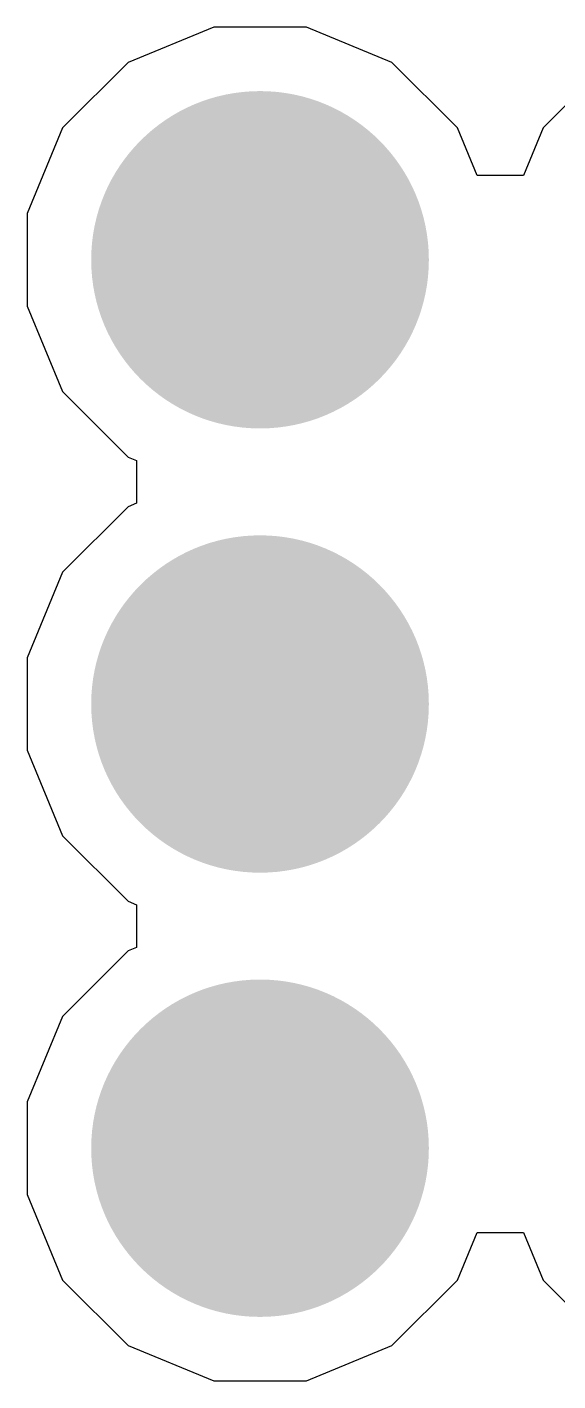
# Model space of a CAD drawing. Header units: inches. Extents: x -4 to 5258, y -4 to 5281.
# Drawn here: x 132.677 to 133.94, y 54.743 to 57.967 of the extents above; entities that cross this region are included whole.
import ezdxf

# ---------------------------------------------------------------- set-up
doc = ezdxf.new("R2010")
doc.units = ezdxf.units.IN
for name, color, linetype in [('Bottom Layer', 5, 'Continuous'), ('Bottom Solder', 6, 'Continuous'), ('Drill Drawing', 1, 'Continuous'), ('Layer 1', 16, 'Continuous'), ('Layer 2', 76, 'Continuous'), ('Top Layer', 1, 'Continuous'), ('Top Solder', 216, 'Continuous'), ('Via Holes', 16, 'Continuous')]:
    doc.layers.add(name, color=color, linetype=linetype)

msp = doc.modelspace()

# ---------------------------------------------------------------- hatches: boundary and pattern name
at = {"layer": 'Bottom Layer'}
h = msp.add_hatch(color=5, dxfattribs=at)
edge = h.paths.add_edge_path()
edge.add_arc((133.2314, 57.4128), 0.3, 0, 360)
h = msp.add_hatch(color=5, dxfattribs=at)
edge = h.paths.add_edge_path()
edge.add_arc((133.2314, 56.3551), 0.3, 0, 360)
h = msp.add_hatch(color=5, dxfattribs=at)
edge = h.paths.add_edge_path()
edge.add_arc((133.2314, 55.2975), 0.3, 0, 360)
at = {"layer": 'Bottom Solder'}
h = msp.add_hatch(color=6, dxfattribs=at)
edge = h.paths.add_edge_path()
edge.add_arc((133.2314, 57.4128), 0.4016, 0, 360)
h = msp.add_hatch(color=6, dxfattribs=at)
edge = h.paths.add_edge_path()
edge.add_arc((133.2314, 56.3551), 0.4016, 0, 360)
h = msp.add_hatch(color=6, dxfattribs=at)
edge = h.paths.add_edge_path()
edge.add_arc((133.2314, 55.2975), 0.4016, 0, 360)
at = {"layer": 'Layer 1'}
h = msp.add_hatch(color=16, dxfattribs=at)
edge = h.paths.add_edge_path()
edge.add_arc((133.2314, 57.4128), 0.3, 0, 360)
h = msp.add_hatch(color=16, dxfattribs=at)
edge = h.paths.add_edge_path()
edge.add_arc((133.2314, 56.3551), 0.3, 0, 360)
h = msp.add_hatch(color=16, dxfattribs=at)
edge = h.paths.add_edge_path()
edge.add_arc((133.2314, 55.2975), 0.3, 0, 360)
at = {"layer": 'Layer 2'}
h = msp.add_hatch(color=76, dxfattribs=at)
edge = h.paths.add_edge_path()
edge.add_arc((133.2314, 57.4128), 0.3, 0, 360)
h = msp.add_hatch(color=76, dxfattribs=at)
edge = h.paths.add_edge_path()
edge.add_arc((133.2314, 56.3551), 0.3, 0, 360)
h = msp.add_hatch(color=76, dxfattribs=at)
edge = h.paths.add_edge_path()
edge.add_arc((133.2314, 55.2975), 0.3, 0, 360)
at = {"layer": 'Top Layer'}
h = msp.add_hatch(color=1, dxfattribs=at)
edge = h.paths.add_edge_path()
edge.add_arc((133.2314, 57.4128), 0.3, 0, 360)
h = msp.add_hatch(color=1, dxfattribs=at)
edge = h.paths.add_edge_path()
edge.add_arc((133.2314, 56.3551), 0.3, 0, 360)
h = msp.add_hatch(color=1, dxfattribs=at)
edge = h.paths.add_edge_path()
edge.add_arc((133.2314, 55.2975), 0.3, 0, 360)
at = {"layer": 'Top Solder'}
h = msp.add_hatch(color=216, dxfattribs=at)
edge = h.paths.add_edge_path()
edge.add_arc((133.2314, 57.4128), 0.4016, 0, 360)
h = msp.add_hatch(color=216, dxfattribs=at)
edge = h.paths.add_edge_path()
edge.add_arc((133.2314, 56.3551), 0.4016, 0, 360)
h = msp.add_hatch(color=216, dxfattribs=at)
edge = h.paths.add_edge_path()
edge.add_arc((133.2314, 55.2975), 0.4016, 0, 360)
at = {"layer": 'Via Holes'}
h = msp.add_hatch(color=7, dxfattribs=at)
edge = h.paths.add_edge_path()
edge.add_arc((133.2314, 57.4128), 0.15, 0, 360)
h = msp.add_hatch(color=7, dxfattribs=at)
edge = h.paths.add_edge_path()
edge.add_arc((133.2314, 56.3551), 0.15, 0, 360)
h = msp.add_hatch(color=7, dxfattribs=at)
edge = h.paths.add_edge_path()
edge.add_arc((133.2314, 55.2975), 0.15, 0, 360)

# ---------------------------------------------------------------- linework, layer by layer
at = {"layer": 'Drill Drawing'}
for points in [[(133.1044, 57.5398, 0.0508, 0.0508, 0), (133.1044, 57.6668, 0.0508, 0.0508, 0)], [(133.1044, 57.6668, 0.0508, 0.0508, 0), (133.3584, 57.6668, 0.0508, 0.0508, 0)], [(133.3584, 57.5398, 0.0508, 0.0508, 0), (133.3584, 57.6668, 0.0508, 0.0508, 0)], [(133.1552, 57.489, 0.0508, 0.0508, 0), (133.1552, 57.5652, 0.0508, 0.0508, 0)], [(133.1552, 57.5652, 0.0508, 0.0508, 0), (133.3076, 57.5652, 0.0508, 0.0508, 0)], [(133.3076, 57.489, 0.0508, 0.0508, 0), (133.3076, 57.5652, 0.0508, 0.0508, 0)], [(132.9774, 57.2858, 0.0508, 0.0508, 0), (132.9774, 57.5398, 0.0508, 0.0508, 0)], [(132.9774, 57.5398, 0.0508, 0.0508, 0), (133.1044, 57.5398, 0.0508, 0.0508, 0)], [(133.3584, 57.5398, 0.0508, 0.0508, 0), (133.4854, 57.5398, 0.0508, 0.0508, 0)], [(133.4854, 57.2858, 0.0508, 0.0508, 0), (133.4854, 57.5398, 0.0508, 0.0508, 0)], [(133.079, 57.3366, 0.0508, 0.0508, 0), (133.079, 57.489, 0.0508, 0.0508, 0)], [(133.079, 57.489, 0.0508, 0.0508, 0), (133.1552, 57.489, 0.0508, 0.0508, 0)], [(133.3076, 57.489, 0.0508, 0.0508, 0), (133.3838, 57.489, 0.0508, 0.0508, 0)], [(133.3838, 57.3366, 0.0508, 0.0508, 0), (133.3838, 57.489, 0.0508, 0.0508, 0)], [(133.079, 57.3366, 0.0508, 0.0508, 0), (133.1552, 57.3366, 0.0508, 0.0508, 0)], [(133.1552, 57.2604, 0.0508, 0.0508, 0), (133.1552, 57.3366, 0.0508, 0.0508, 0)], [(133.3076, 57.3366, 0.0508, 0.0508, 0), (133.3838, 57.3366, 0.0508, 0.0508, 0)], [(133.3076, 57.2604, 0.0508, 0.0508, 0), (133.3076, 57.3366, 0.0508, 0.0508, 0)], [(132.9774, 57.2858, 0.0508, 0.0508, 0), (133.1044, 57.2858, 0.0508, 0.0508, 0)], [(133.1044, 57.1588, 0.0508, 0.0508, 0), (133.1044, 57.2858, 0.0508, 0.0508, 0)], [(133.3584, 57.2858, 0.0508, 0.0508, 0), (133.4854, 57.2858, 0.0508, 0.0508, 0)], [(133.3584, 57.1588, 0.0508, 0.0508, 0), (133.3584, 57.2858, 0.0508, 0.0508, 0)], [(133.1552, 57.2604, 0.0508, 0.0508, 0), (133.3076, 57.2604, 0.0508, 0.0508, 0)], [(133.1044, 57.1588, 0.0508, 0.0508, 0), (133.3584, 57.1588, 0.0508, 0.0508, 0)], [(133.1044, 56.4821, 0.0508, 0.0508, 0), (133.1044, 56.6091, 0.0508, 0.0508, 0)], [(133.1044, 56.6091, 0.0508, 0.0508, 0), (133.3584, 56.6091, 0.0508, 0.0508, 0)], [(133.3584, 56.4821, 0.0508, 0.0508, 0), (133.3584, 56.6091, 0.0508, 0.0508, 0)], [(132.9774, 56.2281, 0.0508, 0.0508, 0), (132.9774, 56.4821, 0.0508, 0.0508, 0)], [(132.9774, 56.4821, 0.0508, 0.0508, 0), (133.1044, 56.4821, 0.0508, 0.0508, 0)], [(133.1552, 56.4313, 0.0508, 0.0508, 0), (133.1552, 56.5075, 0.0508, 0.0508, 0)], [(133.1552, 56.5075, 0.0508, 0.0508, 0), (133.3076, 56.5075, 0.0508, 0.0508, 0)], [(133.3076, 56.4313, 0.0508, 0.0508, 0), (133.3076, 56.5075, 0.0508, 0.0508, 0)], [(133.3584, 56.4821, 0.0508, 0.0508, 0), (133.4854, 56.4821, 0.0508, 0.0508, 0)], [(133.4854, 56.2281, 0.0508, 0.0508, 0), (133.4854, 56.4821, 0.0508, 0.0508, 0)], [(133.079, 56.2789, 0.0508, 0.0508, 0), (133.079, 56.4313, 0.0508, 0.0508, 0)], [(133.079, 56.4313, 0.0508, 0.0508, 0), (133.1552, 56.4313, 0.0508, 0.0508, 0)], [(133.3076, 56.4313, 0.0508, 0.0508, 0), (133.3838, 56.4313, 0.0508, 0.0508, 0)], [(133.3838, 56.2789, 0.0508, 0.0508, 0), (133.3838, 56.4313, 0.0508, 0.0508, 0)], [(133.079, 56.2789, 0.0508, 0.0508, 0), (133.1552, 56.2789, 0.0508, 0.0508, 0)], [(133.1552, 56.2027, 0.0508, 0.0508, 0), (133.1552, 56.2789, 0.0508, 0.0508, 0)], [(133.3076, 56.2789, 0.0508, 0.0508, 0), (133.3838, 56.2789, 0.0508, 0.0508, 0)], [(133.3076, 56.2027, 0.0508, 0.0508, 0), (133.3076, 56.2789, 0.0508, 0.0508, 0)], [(132.9774, 56.2281, 0.0508, 0.0508, 0), (133.1044, 56.2281, 0.0508, 0.0508, 0)], [(133.1044, 56.1011, 0.0508, 0.0508, 0), (133.1044, 56.2281, 0.0508, 0.0508, 0)], [(133.3584, 56.2281, 0.0508, 0.0508, 0), (133.4854, 56.2281, 0.0508, 0.0508, 0)], [(133.3584, 56.1011, 0.0508, 0.0508, 0), (133.3584, 56.2281, 0.0508, 0.0508, 0)], [(133.1552, 56.2027, 0.0508, 0.0508, 0), (133.3076, 56.2027, 0.0508, 0.0508, 0)], [(133.1044, 56.1011, 0.0508, 0.0508, 0), (133.3584, 56.1011, 0.0508, 0.0508, 0)], [(133.1044, 55.4245, 0.0508, 0.0508, 0), (133.1044, 55.5515, 0.0508, 0.0508, 0)], [(133.1044, 55.5515, 0.0508, 0.0508, 0), (133.3584, 55.5515, 0.0508, 0.0508, 0)], [(133.3584, 55.4245, 0.0508, 0.0508, 0), (133.3584, 55.5515, 0.0508, 0.0508, 0)], [(133.1552, 55.3737, 0.0508, 0.0508, 0), (133.1552, 55.4499, 0.0508, 0.0508, 0)], [(133.1552, 55.4499, 0.0508, 0.0508, 0), (133.3076, 55.4499, 0.0508, 0.0508, 0)], [(133.3076, 55.3737, 0.0508, 0.0508, 0), (133.3076, 55.4499, 0.0508, 0.0508, 0)], [(132.9774, 55.1705, 0.0508, 0.0508, 0), (132.9774, 55.4245, 0.0508, 0.0508, 0)], [(132.9774, 55.4245, 0.0508, 0.0508, 0), (133.1044, 55.4245, 0.0508, 0.0508, 0)], [(133.3584, 55.4245, 0.0508, 0.0508, 0), (133.4854, 55.4245, 0.0508, 0.0508, 0)], [(133.4854, 55.1705, 0.0508, 0.0508, 0), (133.4854, 55.4245, 0.0508, 0.0508, 0)], [(133.079, 55.2213, 0.0508, 0.0508, 0), (133.079, 55.3737, 0.0508, 0.0508, 0)], [(133.079, 55.3737, 0.0508, 0.0508, 0), (133.1552, 55.3737, 0.0508, 0.0508, 0)], [(133.3076, 55.3737, 0.0508, 0.0508, 0), (133.3838, 55.3737, 0.0508, 0.0508, 0)], [(133.3838, 55.2213, 0.0508, 0.0508, 0), (133.3838, 55.3737, 0.0508, 0.0508, 0)], [(133.079, 55.2213, 0.0508, 0.0508, 0), (133.1552, 55.2213, 0.0508, 0.0508, 0)], [(133.1552, 55.1451, 0.0508, 0.0508, 0), (133.1552, 55.2213, 0.0508, 0.0508, 0)], [(133.3076, 55.2213, 0.0508, 0.0508, 0), (133.3838, 55.2213, 0.0508, 0.0508, 0)], [(133.3076, 55.1451, 0.0508, 0.0508, 0), (133.3076, 55.2213, 0.0508, 0.0508, 0)], [(132.9774, 55.1705, 0.0508, 0.0508, 0), (133.1044, 55.1705, 0.0508, 0.0508, 0)], [(133.1044, 55.0435, 0.0508, 0.0508, 0), (133.1044, 55.1705, 0.0508, 0.0508, 0)], [(133.3584, 55.1705, 0.0508, 0.0508, 0), (133.4854, 55.1705, 0.0508, 0.0508, 0)], [(133.3584, 55.0435, 0.0508, 0.0508, 0), (133.3584, 55.1705, 0.0508, 0.0508, 0)], [(133.1552, 55.1451, 0.0508, 0.0508, 0), (133.3076, 55.1451, 0.0508, 0.0508, 0)], [(133.1044, 55.0435, 0.0508, 0.0508, 0), (133.3584, 55.0435, 0.0508, 0.0508, 0)]]:
    msp.add_lwpolyline(points, format="xyseb", dxfattribs=at)
for points in [[(133.0917, 57.6668, 0.0254, 0.0254, 1), (133.1171, 57.6668, 0.0254, 0.0254, 1)], [(133.0917, 57.6668, 0.0254, 0.0254, 1), (133.1171, 57.6668, 0.0254, 0.0254, 1)], [(133.3457, 57.6668, 0.0254, 0.0254, 1), (133.3711, 57.6668, 0.0254, 0.0254, 1)], [(133.3457, 57.6668, 0.0254, 0.0254, 1), (133.3711, 57.6668, 0.0254, 0.0254, 1)], [(133.1425, 57.5652, 0.0254, 0.0254, 1), (133.1679, 57.5652, 0.0254, 0.0254, 1)], [(133.1425, 57.5652, 0.0254, 0.0254, 1), (133.1679, 57.5652, 0.0254, 0.0254, 1)], [(133.2949, 57.5652, 0.0254, 0.0254, 1), (133.3203, 57.5652, 0.0254, 0.0254, 1)], [(133.2949, 57.5652, 0.0254, 0.0254, 1), (133.3203, 57.5652, 0.0254, 0.0254, 1)], [(132.9647, 57.5398, 0.0254, 0.0254, 1), (132.9901, 57.5398, 0.0254, 0.0254, 1)], [(132.9647, 57.5398, 0.0254, 0.0254, 1), (132.9901, 57.5398, 0.0254, 0.0254, 1)], [(133.0917, 57.5398, 0.0254, 0.0254, 1), (133.1171, 57.5398, 0.0254, 0.0254, 1)], [(133.0917, 57.5398, 0.0254, 0.0254, 1), (133.1171, 57.5398, 0.0254, 0.0254, 1)], [(133.3457, 57.5398, 0.0254, 0.0254, 1), (133.3711, 57.5398, 0.0254, 0.0254, 1)], [(133.3457, 57.5398, 0.0254, 0.0254, 1), (133.3711, 57.5398, 0.0254, 0.0254, 1)], [(133.4727, 57.5398, 0.0254, 0.0254, 1), (133.4981, 57.5398, 0.0254, 0.0254, 1)], [(133.4727, 57.5398, 0.0254, 0.0254, 1), (133.4981, 57.5398, 0.0254, 0.0254, 1)], [(133.0663, 57.489, 0.0254, 0.0254, 1), (133.0917, 57.489, 0.0254, 0.0254, 1)], [(133.0663, 57.489, 0.0254, 0.0254, 1), (133.0917, 57.489, 0.0254, 0.0254, 1)], [(133.1425, 57.489, 0.0254, 0.0254, 1), (133.1679, 57.489, 0.0254, 0.0254, 1)], [(133.1425, 57.489, 0.0254, 0.0254, 1), (133.1679, 57.489, 0.0254, 0.0254, 1)], [(133.2949, 57.489, 0.0254, 0.0254, 1), (133.3203, 57.489, 0.0254, 0.0254, 1)], [(133.2949, 57.489, 0.0254, 0.0254, 1), (133.3203, 57.489, 0.0254, 0.0254, 1)], [(133.3711, 57.489, 0.0254, 0.0254, 1), (133.3965, 57.489, 0.0254, 0.0254, 1)], [(133.3711, 57.489, 0.0254, 0.0254, 1), (133.3965, 57.489, 0.0254, 0.0254, 1)], [(133.0663, 57.3366, 0.0254, 0.0254, 1), (133.0917, 57.3366, 0.0254, 0.0254, 1)], [(133.0663, 57.3366, 0.0254, 0.0254, 1), (133.0917, 57.3366, 0.0254, 0.0254, 1)], [(133.1425, 57.3366, 0.0254, 0.0254, 1), (133.1679, 57.3366, 0.0254, 0.0254, 1)], [(133.1425, 57.3366, 0.0254, 0.0254, 1), (133.1679, 57.3366, 0.0254, 0.0254, 1)], [(133.2949, 57.3366, 0.0254, 0.0254, 1), (133.3203, 57.3366, 0.0254, 0.0254, 1)], [(133.2949, 57.3366, 0.0254, 0.0254, 1), (133.3203, 57.3366, 0.0254, 0.0254, 1)], [(133.3711, 57.3366, 0.0254, 0.0254, 1), (133.3965, 57.3366, 0.0254, 0.0254, 1)], [(133.3711, 57.3366, 0.0254, 0.0254, 1), (133.3965, 57.3366, 0.0254, 0.0254, 1)], [(132.9647, 57.2858, 0.0254, 0.0254, 1), (132.9901, 57.2858, 0.0254, 0.0254, 1)], [(132.9647, 57.2858, 0.0254, 0.0254, 1), (132.9901, 57.2858, 0.0254, 0.0254, 1)], [(133.0917, 57.2858, 0.0254, 0.0254, 1), (133.1171, 57.2858, 0.0254, 0.0254, 1)], [(133.0917, 57.2858, 0.0254, 0.0254, 1), (133.1171, 57.2858, 0.0254, 0.0254, 1)], [(133.3457, 57.2858, 0.0254, 0.0254, 1), (133.3711, 57.2858, 0.0254, 0.0254, 1)], [(133.3457, 57.2858, 0.0254, 0.0254, 1), (133.3711, 57.2858, 0.0254, 0.0254, 1)], [(133.4727, 57.2858, 0.0254, 0.0254, 1), (133.4981, 57.2858, 0.0254, 0.0254, 1)], [(133.4727, 57.2858, 0.0254, 0.0254, 1), (133.4981, 57.2858, 0.0254, 0.0254, 1)], [(133.1425, 57.2604, 0.0254, 0.0254, 1), (133.1679, 57.2604, 0.0254, 0.0254, 1)], [(133.1425, 57.2604, 0.0254, 0.0254, 1), (133.1679, 57.2604, 0.0254, 0.0254, 1)], [(133.2949, 57.2604, 0.0254, 0.0254, 1), (133.3203, 57.2604, 0.0254, 0.0254, 1)], [(133.2949, 57.2604, 0.0254, 0.0254, 1), (133.3203, 57.2604, 0.0254, 0.0254, 1)], [(133.0917, 57.1588, 0.0254, 0.0254, 1), (133.1171, 57.1588, 0.0254, 0.0254, 1)], [(133.0917, 57.1588, 0.0254, 0.0254, 1), (133.1171, 57.1588, 0.0254, 0.0254, 1)], [(133.3457, 57.1588, 0.0254, 0.0254, 1), (133.3711, 57.1588, 0.0254, 0.0254, 1)], [(133.3457, 57.1588, 0.0254, 0.0254, 1), (133.3711, 57.1588, 0.0254, 0.0254, 1)], [(133.0917, 56.6091, 0.0254, 0.0254, 1), (133.1171, 56.6091, 0.0254, 0.0254, 1)], [(133.0917, 56.6091, 0.0254, 0.0254, 1), (133.1171, 56.6091, 0.0254, 0.0254, 1)], [(133.3457, 56.6091, 0.0254, 0.0254, 1), (133.3711, 56.6091, 0.0254, 0.0254, 1)], [(133.3457, 56.6091, 0.0254, 0.0254, 1), (133.3711, 56.6091, 0.0254, 0.0254, 1)], [(132.9647, 56.4821, 0.0254, 0.0254, 1), (132.9901, 56.4821, 0.0254, 0.0254, 1)], [(132.9647, 56.4821, 0.0254, 0.0254, 1), (132.9901, 56.4821, 0.0254, 0.0254, 1)], [(133.0917, 56.4821, 0.0254, 0.0254, 1), (133.1171, 56.4821, 0.0254, 0.0254, 1)], [(133.0917, 56.4821, 0.0254, 0.0254, 1), (133.1171, 56.4821, 0.0254, 0.0254, 1)], [(133.1425, 56.5075, 0.0254, 0.0254, 1), (133.1679, 56.5075, 0.0254, 0.0254, 1)], [(133.1425, 56.5075, 0.0254, 0.0254, 1), (133.1679, 56.5075, 0.0254, 0.0254, 1)], [(133.2949, 56.5075, 0.0254, 0.0254, 1), (133.3203, 56.5075, 0.0254, 0.0254, 1)], [(133.2949, 56.5075, 0.0254, 0.0254, 1), (133.3203, 56.5075, 0.0254, 0.0254, 1)], [(133.3457, 56.4821, 0.0254, 0.0254, 1), (133.3711, 56.4821, 0.0254, 0.0254, 1)], [(133.3457, 56.4821, 0.0254, 0.0254, 1), (133.3711, 56.4821, 0.0254, 0.0254, 1)], [(133.4727, 56.4821, 0.0254, 0.0254, 1), (133.4981, 56.4821, 0.0254, 0.0254, 1)], [(133.4727, 56.4821, 0.0254, 0.0254, 1), (133.4981, 56.4821, 0.0254, 0.0254, 1)], [(133.0663, 56.4313, 0.0254, 0.0254, 1), (133.0917, 56.4313, 0.0254, 0.0254, 1)], [(133.0663, 56.4313, 0.0254, 0.0254, 1), (133.0917, 56.4313, 0.0254, 0.0254, 1)], [(133.1425, 56.4313, 0.0254, 0.0254, 1), (133.1679, 56.4313, 0.0254, 0.0254, 1)], [(133.1425, 56.4313, 0.0254, 0.0254, 1), (133.1679, 56.4313, 0.0254, 0.0254, 1)], [(133.2949, 56.4313, 0.0254, 0.0254, 1), (133.3203, 56.4313, 0.0254, 0.0254, 1)], [(133.2949, 56.4313, 0.0254, 0.0254, 1), (133.3203, 56.4313, 0.0254, 0.0254, 1)], [(133.3711, 56.4313, 0.0254, 0.0254, 1), (133.3965, 56.4313, 0.0254, 0.0254, 1)], [(133.3711, 56.4313, 0.0254, 0.0254, 1), (133.3965, 56.4313, 0.0254, 0.0254, 1)], [(133.0663, 56.2789, 0.0254, 0.0254, 1), (133.0917, 56.2789, 0.0254, 0.0254, 1)], [(133.0663, 56.2789, 0.0254, 0.0254, 1), (133.0917, 56.2789, 0.0254, 0.0254, 1)], [(133.1425, 56.2789, 0.0254, 0.0254, 1), (133.1679, 56.2789, 0.0254, 0.0254, 1)], [(133.1425, 56.2789, 0.0254, 0.0254, 1), (133.1679, 56.2789, 0.0254, 0.0254, 1)], [(133.2949, 56.2789, 0.0254, 0.0254, 1), (133.3203, 56.2789, 0.0254, 0.0254, 1)], [(133.2949, 56.2789, 0.0254, 0.0254, 1), (133.3203, 56.2789, 0.0254, 0.0254, 1)], [(133.3711, 56.2789, 0.0254, 0.0254, 1), (133.3965, 56.2789, 0.0254, 0.0254, 1)], [(133.3711, 56.2789, 0.0254, 0.0254, 1), (133.3965, 56.2789, 0.0254, 0.0254, 1)], [(132.9647, 56.2281, 0.0254, 0.0254, 1), (132.9901, 56.2281, 0.0254, 0.0254, 1)], [(132.9647, 56.2281, 0.0254, 0.0254, 1), (132.9901, 56.2281, 0.0254, 0.0254, 1)], [(133.0917, 56.2281, 0.0254, 0.0254, 1), (133.1171, 56.2281, 0.0254, 0.0254, 1)], [(133.0917, 56.2281, 0.0254, 0.0254, 1), (133.1171, 56.2281, 0.0254, 0.0254, 1)], [(133.3457, 56.2281, 0.0254, 0.0254, 1), (133.3711, 56.2281, 0.0254, 0.0254, 1)], [(133.3457, 56.2281, 0.0254, 0.0254, 1), (133.3711, 56.2281, 0.0254, 0.0254, 1)], [(133.4727, 56.2281, 0.0254, 0.0254, 1), (133.4981, 56.2281, 0.0254, 0.0254, 1)], [(133.4727, 56.2281, 0.0254, 0.0254, 1), (133.4981, 56.2281, 0.0254, 0.0254, 1)], [(133.1425, 56.2027, 0.0254, 0.0254, 1), (133.1679, 56.2027, 0.0254, 0.0254, 1)], [(133.1425, 56.2027, 0.0254, 0.0254, 1), (133.1679, 56.2027, 0.0254, 0.0254, 1)], [(133.2949, 56.2027, 0.0254, 0.0254, 1), (133.3203, 56.2027, 0.0254, 0.0254, 1)], [(133.2949, 56.2027, 0.0254, 0.0254, 1), (133.3203, 56.2027, 0.0254, 0.0254, 1)], [(133.0917, 56.1011, 0.0254, 0.0254, 1), (133.1171, 56.1011, 0.0254, 0.0254, 1)], [(133.0917, 56.1011, 0.0254, 0.0254, 1), (133.1171, 56.1011, 0.0254, 0.0254, 1)], [(133.3457, 56.1011, 0.0254, 0.0254, 1), (133.3711, 56.1011, 0.0254, 0.0254, 1)], [(133.3457, 56.1011, 0.0254, 0.0254, 1), (133.3711, 56.1011, 0.0254, 0.0254, 1)], [(133.0917, 55.5515, 0.0254, 0.0254, 1), (133.1171, 55.5515, 0.0254, 0.0254, 1)], [(133.0917, 55.5515, 0.0254, 0.0254, 1), (133.1171, 55.5515, 0.0254, 0.0254, 1)], [(133.3457, 55.5515, 0.0254, 0.0254, 1), (133.3711, 55.5515, 0.0254, 0.0254, 1)], [(133.3457, 55.5515, 0.0254, 0.0254, 1), (133.3711, 55.5515, 0.0254, 0.0254, 1)], [(133.1425, 55.4499, 0.0254, 0.0254, 1), (133.1679, 55.4499, 0.0254, 0.0254, 1)], [(133.1425, 55.4499, 0.0254, 0.0254, 1), (133.1679, 55.4499, 0.0254, 0.0254, 1)], [(133.2949, 55.4499, 0.0254, 0.0254, 1), (133.3203, 55.4499, 0.0254, 0.0254, 1)], [(133.2949, 55.4499, 0.0254, 0.0254, 1), (133.3203, 55.4499, 0.0254, 0.0254, 1)], [(132.9647, 55.4245, 0.0254, 0.0254, 1), (132.9901, 55.4245, 0.0254, 0.0254, 1)], [(132.9647, 55.4245, 0.0254, 0.0254, 1), (132.9901, 55.4245, 0.0254, 0.0254, 1)], [(133.0917, 55.4245, 0.0254, 0.0254, 1), (133.1171, 55.4245, 0.0254, 0.0254, 1)], [(133.0917, 55.4245, 0.0254, 0.0254, 1), (133.1171, 55.4245, 0.0254, 0.0254, 1)], [(133.3457, 55.4245, 0.0254, 0.0254, 1), (133.3711, 55.4245, 0.0254, 0.0254, 1)], [(133.3457, 55.4245, 0.0254, 0.0254, 1), (133.3711, 55.4245, 0.0254, 0.0254, 1)], [(133.4727, 55.4245, 0.0254, 0.0254, 1), (133.4981, 55.4245, 0.0254, 0.0254, 1)], [(133.4727, 55.4245, 0.0254, 0.0254, 1), (133.4981, 55.4245, 0.0254, 0.0254, 1)], [(133.0663, 55.3737, 0.0254, 0.0254, 1), (133.0917, 55.3737, 0.0254, 0.0254, 1)], [(133.0663, 55.3737, 0.0254, 0.0254, 1), (133.0917, 55.3737, 0.0254, 0.0254, 1)], [(133.1425, 55.3737, 0.0254, 0.0254, 1), (133.1679, 55.3737, 0.0254, 0.0254, 1)], [(133.1425, 55.3737, 0.0254, 0.0254, 1), (133.1679, 55.3737, 0.0254, 0.0254, 1)], [(133.2949, 55.3737, 0.0254, 0.0254, 1), (133.3203, 55.3737, 0.0254, 0.0254, 1)], [(133.2949, 55.3737, 0.0254, 0.0254, 1), (133.3203, 55.3737, 0.0254, 0.0254, 1)], [(133.3711, 55.3737, 0.0254, 0.0254, 1), (133.3965, 55.3737, 0.0254, 0.0254, 1)], [(133.3711, 55.3737, 0.0254, 0.0254, 1), (133.3965, 55.3737, 0.0254, 0.0254, 1)], [(133.0663, 55.2213, 0.0254, 0.0254, 1), (133.0917, 55.2213, 0.0254, 0.0254, 1)], [(133.0663, 55.2213, 0.0254, 0.0254, 1), (133.0917, 55.2213, 0.0254, 0.0254, 1)], [(133.1425, 55.2213, 0.0254, 0.0254, 1), (133.1679, 55.2213, 0.0254, 0.0254, 1)], [(133.1425, 55.2213, 0.0254, 0.0254, 1), (133.1679, 55.2213, 0.0254, 0.0254, 1)], [(133.2949, 55.2213, 0.0254, 0.0254, 1), (133.3203, 55.2213, 0.0254, 0.0254, 1)], [(133.2949, 55.2213, 0.0254, 0.0254, 1), (133.3203, 55.2213, 0.0254, 0.0254, 1)], [(133.3711, 55.2213, 0.0254, 0.0254, 1), (133.3965, 55.2213, 0.0254, 0.0254, 1)], [(133.3711, 55.2213, 0.0254, 0.0254, 1), (133.3965, 55.2213, 0.0254, 0.0254, 1)], [(132.9647, 55.1705, 0.0254, 0.0254, 1), (132.9901, 55.1705, 0.0254, 0.0254, 1)], [(132.9647, 55.1705, 0.0254, 0.0254, 1), (132.9901, 55.1705, 0.0254, 0.0254, 1)], [(133.0917, 55.1705, 0.0254, 0.0254, 1), (133.1171, 55.1705, 0.0254, 0.0254, 1)], [(133.0917, 55.1705, 0.0254, 0.0254, 1), (133.1171, 55.1705, 0.0254, 0.0254, 1)], [(133.3457, 55.1705, 0.0254, 0.0254, 1), (133.3711, 55.1705, 0.0254, 0.0254, 1)], [(133.3457, 55.1705, 0.0254, 0.0254, 1), (133.3711, 55.1705, 0.0254, 0.0254, 1)], [(133.4727, 55.1705, 0.0254, 0.0254, 1), (133.4981, 55.1705, 0.0254, 0.0254, 1)], [(133.4727, 55.1705, 0.0254, 0.0254, 1), (133.4981, 55.1705, 0.0254, 0.0254, 1)], [(133.1425, 55.1451, 0.0254, 0.0254, 1), (133.1679, 55.1451, 0.0254, 0.0254, 1)], [(133.1425, 55.1451, 0.0254, 0.0254, 1), (133.1679, 55.1451, 0.0254, 0.0254, 1)], [(133.2949, 55.1451, 0.0254, 0.0254, 1), (133.3203, 55.1451, 0.0254, 0.0254, 1)], [(133.2949, 55.1451, 0.0254, 0.0254, 1), (133.3203, 55.1451, 0.0254, 0.0254, 1)], [(133.0917, 55.0435, 0.0254, 0.0254, 1), (133.1171, 55.0435, 0.0254, 0.0254, 1)], [(133.0917, 55.0435, 0.0254, 0.0254, 1), (133.1171, 55.0435, 0.0254, 0.0254, 1)], [(133.3457, 55.0435, 0.0254, 0.0254, 1), (133.3711, 55.0435, 0.0254, 0.0254, 1)], [(133.3457, 55.0435, 0.0254, 0.0254, 1), (133.3711, 55.0435, 0.0254, 0.0254, 1)]]:
    msp.add_lwpolyline(points, format="xyseb", close=True, dxfattribs=at)
at = {"layer": 'Layer 1'}
for p, q in [((133.1212, 57.9668), (132.9176, 57.8825)), ((133.3416, 57.9668), (133.1212, 57.9668)), ((133.5452, 57.8825), (133.3416, 57.9668)), ((132.9176, 57.8825), (132.7617, 57.7266)), ((133.701, 57.7266), (133.5452, 57.8825)), ((134.0606, 57.8825), (133.9047, 57.7266)), ((132.7617, 57.7266), (132.6774, 57.523)), ((133.7479, 57.6135), (133.701, 57.7266)), ((133.9047, 57.7266), (133.8579, 57.6135)), ((133.8579, 57.6135), (133.7479, 57.6135)), ((132.6774, 57.523), (132.6774, 57.3026)), ((132.6774, 57.3026), (132.7617, 57.099)), ((132.7617, 57.099), (132.9176, 56.9432)), ((132.9176, 56.9432), (132.9378, 56.9348)), ((132.9378, 56.9348), (132.9378, 56.8332)), ((132.9378, 56.8332), (132.9176, 56.8248)), ((132.9176, 56.8248), (132.7617, 56.669)), ((132.7617, 56.669), (132.6774, 56.4653)), ((132.6774, 56.4653), (132.6774, 56.2449)), ((132.6774, 56.2449), (132.7617, 56.0413)), ((132.7617, 56.0413), (132.9176, 55.8855)), ((132.9176, 55.8855), (132.9378, 55.8771)), ((132.9378, 55.8771), (132.9378, 55.7755)), ((132.9176, 55.7671), (132.7617, 55.6113)), ((132.9378, 55.7755), (132.9176, 55.7671)), ((132.7617, 55.6113), (132.6774, 55.4077)), ((132.6774, 55.4077), (132.6774, 55.1873)), ((132.6774, 55.1873), (132.7617, 54.9837)), ((133.701, 54.9837), (133.7479, 55.0968)), ((133.7479, 55.0968), (133.8579, 55.0968)), ((133.8579, 55.0968), (133.9047, 54.9837)), ((132.7617, 54.9837), (132.9176, 54.8278)), ((133.5452, 54.8278), (133.701, 54.9837)), ((133.9047, 54.9837), (134.0606, 54.8278)), ((132.9176, 54.8278), (133.1212, 54.7435)), ((133.3416, 54.7435), (133.5452, 54.8278)), ((133.1212, 54.7435), (133.3416, 54.7435))]:
    msp.add_line(p, q, dxfattribs=at)

doc.saveas('drawing.dxf')
